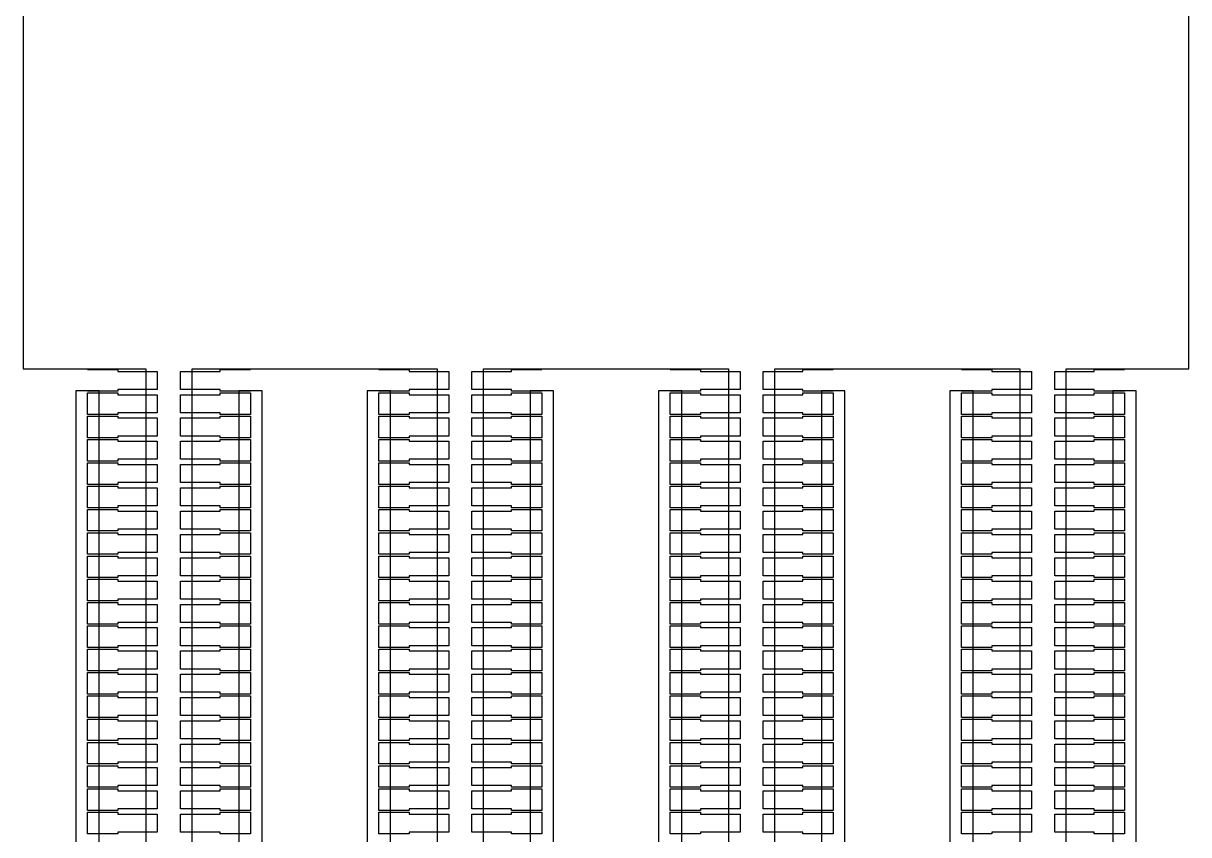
# Model space of a CAD drawing. Extents: x -38350 to 38650, y -35000 to 36000.
# Drawn here: x 3000 to 4000, y -400 to 297 of the extents above; entities that cross this region are included whole.
import ezdxf

# ---------------------------------------------------------------- set-up
doc = ezdxf.new("R2010")
doc.units = 0
doc.header["$MEASUREMENT"] = 0
doc.layers.add('Layer1', color=10, linetype='Continuous')

msp = doc.modelspace()

# ---------------------------------------------------------------- linework, layer by layer
for p, q in [((3000, 4500), (3000, 0)), ((4000, 0), (4000, 3500)), ((3000, 0), (3055, 0)), ((3055, 0), (3055, -0.75)), ((3195, -0.75), (3195, 0)), ((3195, 0), (3305, 0)), ((3305, 0), (3305, -0.75)), ((3445, -0.75), (3445, 0)), ((3445, 0), (3555, 0)), ((3555, 0), (3555, -0.75)), ((3695, -0.75), (3695, 0)), ((3695, 0), (3805, 0)), ((3805, 0), (3805, -0.75)), ((3945, -0.75), (3945, 0)), ((3945, 0), (4000, 0)), ((3055, -0.75), (3081, -0.75)), ((3081, -0.75), (3081, -2.25)), ((3081, -2.25), (3115, -2.25)), ((3115, -2.25), (3115, -17.75)), ((3135, -17.75), (3135, -2.25)), ((3135, -2.25), (3169, -2.25)), ((3169, -2.25), (3169, -0.75)), ((3169, -0.75), (3195, -0.75)), ((3305, -0.75), (3331, -0.75)), ((3331, -0.75), (3331, -2.25)), ((3331, -2.25), (3365, -2.25)), ((3365, -2.25), (3365, -17.75)), ((3385, -17.75), (3385, -2.25)), ((3385, -2.25), (3419, -2.25)), ((3419, -2.25), (3419, -0.75)), ((3419, -0.75), (3445, -0.75)), ((3555, -0.75), (3581, -0.75)), ((3581, -0.75), (3581, -2.25)), ((3581, -2.25), (3615, -2.25)), ((3615, -2.25), (3615, -17.75)), ((3635, -17.75), (3635, -2.25)), ((3635, -2.25), (3669, -2.25)), ((3669, -2.25), (3669, -0.75)), ((3669, -0.75), (3695, -0.75)), ((3805, -0.75), (3831, -0.75)), ((3831, -0.75), (3831, -2.25)), ((3831, -2.25), (3865, -2.25)), ((3865, -2.25), (3865, -17.75)), ((3885, -17.75), (3885, -2.25)), ((3885, -2.25), (3919, -2.25)), ((3919, -2.25), (3919, -0.75)), ((3919, -0.75), (3945, -0.75)), ((3055, -19), (3045, -19)), ((3045, -19), (3045, -1000)), ((3055, -19.25), (3055, -19)), ((3081, -19.25), (3055, -19.25)), ((3115, -17.75), (3081, -17.75)), ((3081, -17.75), (3081, -19.25)), ((3169, -17.75), (3135, -17.75)), ((3169, -19.25), (3169, -17.75)), ((3195, -19.25), (3169, -19.25)), ((3205, -19), (3195, -19)), ((3195, -19), (3195, -19.25)), ((3205, -1000), (3205, -19)), ((3305, -19), (3295, -19)), ((3295, -19), (3295, -1000)), ((3305, -19.25), (3305, -19)), ((3331, -19.25), (3305, -19.25)), ((3365, -17.75), (3331, -17.75)), ((3331, -17.75), (3331, -19.25)), ((3419, -17.75), (3385, -17.75)), ((3419, -19.25), (3419, -17.75)), ((3445, -19.25), (3419, -19.25)), ((3455, -19), (3445, -19)), ((3445, -19), (3445, -19.25)), ((3455, -1000), (3455, -19)), ((3555, -19), (3545, -19)), ((3545, -19), (3545, -1000)), ((3555, -19.25), (3555, -19)), ((3581, -19.25), (3555, -19.25)), ((3615, -17.75), (3581, -17.75)), ((3581, -17.75), (3581, -19.25)), ((3669, -17.75), (3635, -17.75)), ((3669, -19.25), (3669, -17.75)), ((3695, -19.25), (3669, -19.25)), ((3705, -19), (3695, -19)), ((3695, -19), (3695, -19.25)), ((3705, -1000), (3705, -19)), ((3805, -19), (3795, -19)), ((3795, -19), (3795, -1000)), ((3805, -19.25), (3805, -19)), ((3831, -19.25), (3805, -19.25)), ((3865, -17.75), (3831, -17.75)), ((3831, -17.75), (3831, -19.25)), ((3919, -17.75), (3885, -17.75)), ((3919, -19.25), (3919, -17.75)), ((3945, -19.25), (3919, -19.25)), ((3955, -19), (3945, -19)), ((3945, -19), (3945, -19.25)), ((3955, -1000), (3955, -19)), ((3055, -39.25), (3055, -20.75)), ((3055, -20.75), (3081, -20.75)), ((3081, -20.75), (3081, -22.25)), ((3081, -22.25), (3115, -22.25)), ((3115, -22.25), (3115, -37.75)), ((3135, -37.75), (3135, -22.25)), ((3135, -22.25), (3169, -22.25)), ((3169, -22.25), (3169, -20.75)), ((3169, -20.75), (3195, -20.75)), ((3195, -20.75), (3195, -39.25)), ((3305, -39.25), (3305, -20.75)), ((3305, -20.75), (3331, -20.75)), ((3331, -20.75), (3331, -22.25)), ((3331, -22.25), (3365, -22.25)), ((3365, -22.25), (3365, -37.75)), ((3385, -37.75), (3385, -22.25)), ((3385, -22.25), (3419, -22.25)), ((3419, -22.25), (3419, -20.75)), ((3419, -20.75), (3445, -20.75)), ((3445, -20.75), (3445, -39.25)), ((3555, -39.25), (3555, -20.75)), ((3555, -20.75), (3581, -20.75)), ((3581, -20.75), (3581, -22.25)), ((3581, -22.25), (3615, -22.25)), ((3615, -22.25), (3615, -37.75)), ((3635, -37.75), (3635, -22.25)), ((3635, -22.25), (3669, -22.25)), ((3669, -22.25), (3669, -20.75)), ((3669, -20.75), (3695, -20.75)), ((3695, -20.75), (3695, -39.25)), ((3805, -39.25), (3805, -20.75)), ((3805, -20.75), (3831, -20.75)), ((3831, -20.75), (3831, -22.25)), ((3831, -22.25), (3865, -22.25)), ((3865, -22.25), (3865, -37.75)), ((3885, -37.75), (3885, -22.25)), ((3885, -22.25), (3919, -22.25)), ((3919, -22.25), (3919, -20.75)), ((3919, -20.75), (3945, -20.75)), ((3945, -20.75), (3945, -39.25)), ((3081, -39.25), (3055, -39.25)), ((3115, -37.75), (3081, -37.75)), ((3081, -37.75), (3081, -39.25)), ((3169, -37.75), (3135, -37.75)), ((3169, -39.25), (3169, -37.75)), ((3195, -39.25), (3169, -39.25)), ((3331, -39.25), (3305, -39.25)), ((3365, -37.75), (3331, -37.75)), ((3331, -37.75), (3331, -39.25)), ((3419, -37.75), (3385, -37.75)), ((3419, -39.25), (3419, -37.75)), ((3445, -39.25), (3419, -39.25)), ((3581, -39.25), (3555, -39.25)), ((3615, -37.75), (3581, -37.75)), ((3581, -37.75), (3581, -39.25)), ((3669, -37.75), (3635, -37.75)), ((3669, -39.25), (3669, -37.75)), ((3695, -39.25), (3669, -39.25)), ((3831, -39.25), (3805, -39.25)), ((3865, -37.75), (3831, -37.75)), ((3831, -37.75), (3831, -39.25)), ((3919, -37.75), (3885, -37.75)), ((3919, -39.25), (3919, -37.75)), ((3945, -39.25), (3919, -39.25)), ((3055, -59.25), (3055, -40.75)), ((3055, -40.75), (3081, -40.75)), ((3081, -40.75), (3081, -42.25)), ((3081, -42.25), (3115, -42.25)), ((3115, -42.25), (3115, -57.75)), ((3135, -57.75), (3135, -42.25)), ((3135, -42.25), (3169, -42.25)), ((3169, -42.25), (3169, -40.75)), ((3169, -40.75), (3195, -40.75)), ((3195, -40.75), (3195, -59.25)), ((3305, -59.25), (3305, -40.75)), ((3305, -40.75), (3331, -40.75)), ((3331, -40.75), (3331, -42.25)), ((3331, -42.25), (3365, -42.25)), ((3365, -42.25), (3365, -57.75)), ((3385, -57.75), (3385, -42.25)), ((3385, -42.25), (3419, -42.25)), ((3419, -42.25), (3419, -40.75)), ((3419, -40.75), (3445, -40.75)), ((3445, -40.75), (3445, -59.25)), ((3555, -59.25), (3555, -40.75)), ((3555, -40.75), (3581, -40.75)), ((3581, -40.75), (3581, -42.25)), ((3581, -42.25), (3615, -42.25)), ((3615, -42.25), (3615, -57.75)), ((3635, -57.75), (3635, -42.25)), ((3635, -42.25), (3669, -42.25)), ((3669, -42.25), (3669, -40.75)), ((3669, -40.75), (3695, -40.75)), ((3695, -40.75), (3695, -59.25)), ((3805, -59.25), (3805, -40.75)), ((3805, -40.75), (3831, -40.75)), ((3831, -40.75), (3831, -42.25)), ((3831, -42.25), (3865, -42.25)), ((3865, -42.25), (3865, -57.75)), ((3885, -57.75), (3885, -42.25)), ((3885, -42.25), (3919, -42.25)), ((3919, -42.25), (3919, -40.75)), ((3919, -40.75), (3945, -40.75)), ((3945, -40.75), (3945, -59.25)), ((3081, -59.25), (3055, -59.25)), ((3115, -57.75), (3081, -57.75)), ((3081, -57.75), (3081, -59.25)), ((3169, -57.75), (3135, -57.75)), ((3169, -59.25), (3169, -57.75)), ((3195, -59.25), (3169, -59.25)), ((3331, -59.25), (3305, -59.25)), ((3365, -57.75), (3331, -57.75)), ((3331, -57.75), (3331, -59.25)), ((3419, -57.75), (3385, -57.75)), ((3419, -59.25), (3419, -57.75)), ((3445, -59.25), (3419, -59.25)), ((3581, -59.25), (3555, -59.25)), ((3615, -57.75), (3581, -57.75)), ((3581, -57.75), (3581, -59.25)), ((3669, -57.75), (3635, -57.75)), ((3669, -59.25), (3669, -57.75)), ((3695, -59.25), (3669, -59.25)), ((3831, -59.25), (3805, -59.25)), ((3865, -57.75), (3831, -57.75)), ((3831, -57.75), (3831, -59.25)), ((3919, -57.75), (3885, -57.75)), ((3919, -59.25), (3919, -57.75)), ((3945, -59.25), (3919, -59.25)), ((3055, -79.25), (3055, -60.75)), ((3055, -60.75), (3081, -60.75)), ((3081, -60.75), (3081, -62.25)), ((3081, -62.25), (3115, -62.25)), ((3115, -62.25), (3115, -77.75)), ((3135, -77.75), (3135, -62.25)), ((3135, -62.25), (3169, -62.25)), ((3169, -62.25), (3169, -60.75)), ((3169, -60.75), (3195, -60.75)), ((3195, -60.75), (3195, -79.25)), ((3305, -79.25), (3305, -60.75)), ((3305, -60.75), (3331, -60.75)), ((3331, -60.75), (3331, -62.25)), ((3331, -62.25), (3365, -62.25)), ((3365, -62.25), (3365, -77.75)), ((3385, -77.75), (3385, -62.25)), ((3385, -62.25), (3419, -62.25)), ((3419, -62.25), (3419, -60.75)), ((3419, -60.75), (3445, -60.75)), ((3445, -60.75), (3445, -79.25)), ((3555, -79.25), (3555, -60.75)), ((3555, -60.75), (3581, -60.75)), ((3581, -60.75), (3581, -62.25)), ((3581, -62.25), (3615, -62.25)), ((3615, -62.25), (3615, -77.75)), ((3635, -77.75), (3635, -62.25)), ((3635, -62.25), (3669, -62.25)), ((3669, -62.25), (3669, -60.75)), ((3669, -60.75), (3695, -60.75)), ((3695, -60.75), (3695, -79.25)), ((3805, -79.25), (3805, -60.75)), ((3805, -60.75), (3831, -60.75)), ((3831, -60.75), (3831, -62.25)), ((3831, -62.25), (3865, -62.25)), ((3865, -62.25), (3865, -77.75)), ((3885, -77.75), (3885, -62.25)), ((3885, -62.25), (3919, -62.25)), ((3919, -62.25), (3919, -60.75)), ((3919, -60.75), (3945, -60.75)), ((3945, -60.75), (3945, -79.25)), ((3081, -79.25), (3055, -79.25)), ((3115, -77.75), (3081, -77.75)), ((3081, -77.75), (3081, -79.25)), ((3169, -77.75), (3135, -77.75)), ((3169, -79.25), (3169, -77.75)), ((3195, -79.25), (3169, -79.25)), ((3331, -79.25), (3305, -79.25)), ((3365, -77.75), (3331, -77.75)), ((3331, -77.75), (3331, -79.25)), ((3419, -77.75), (3385, -77.75)), ((3419, -79.25), (3419, -77.75)), ((3445, -79.25), (3419, -79.25)), ((3581, -79.25), (3555, -79.25)), ((3615, -77.75), (3581, -77.75)), ((3581, -77.75), (3581, -79.25)), ((3669, -77.75), (3635, -77.75)), ((3669, -79.25), (3669, -77.75)), ((3695, -79.25), (3669, -79.25)), ((3831, -79.25), (3805, -79.25)), ((3865, -77.75), (3831, -77.75)), ((3831, -77.75), (3831, -79.25)), ((3919, -77.75), (3885, -77.75)), ((3919, -79.25), (3919, -77.75)), ((3945, -79.25), (3919, -79.25)), ((3055, -99.25), (3055, -80.75)), ((3055, -80.75), (3081, -80.75)), ((3081, -80.75), (3081, -82.25)), ((3081, -82.25), (3115, -82.25)), ((3115, -82.25), (3115, -97.75)), ((3135, -97.75), (3135, -82.25)), ((3135, -82.25), (3169, -82.25)), ((3169, -82.25), (3169, -80.75)), ((3169, -80.75), (3195, -80.75)), ((3195, -80.75), (3195, -99.25)), ((3305, -99.25), (3305, -80.75)), ((3305, -80.75), (3331, -80.75)), ((3331, -80.75), (3331, -82.25)), ((3331, -82.25), (3365, -82.25)), ((3365, -82.25), (3365, -97.75)), ((3385, -97.75), (3385, -82.25)), ((3385, -82.25), (3419, -82.25)), ((3419, -82.25), (3419, -80.75)), ((3419, -80.75), (3445, -80.75)), ((3445, -80.75), (3445, -99.25)), ((3555, -99.25), (3555, -80.75)), ((3555, -80.75), (3581, -80.75)), ((3581, -80.75), (3581, -82.25)), ((3581, -82.25), (3615, -82.25)), ((3615, -82.25), (3615, -97.75)), ((3635, -97.75), (3635, -82.25)), ((3635, -82.25), (3669, -82.25)), ((3669, -82.25), (3669, -80.75)), ((3669, -80.75), (3695, -80.75)), ((3695, -80.75), (3695, -99.25)), ((3805, -99.25), (3805, -80.75)), ((3805, -80.75), (3831, -80.75)), ((3831, -80.75), (3831, -82.25)), ((3831, -82.25), (3865, -82.25)), ((3865, -82.25), (3865, -97.75)), ((3885, -97.75), (3885, -82.25)), ((3885, -82.25), (3919, -82.25)), ((3919, -82.25), (3919, -80.75)), ((3919, -80.75), (3945, -80.75)), ((3945, -80.75), (3945, -99.25)), ((3081, -99.25), (3055, -99.25)), ((3115, -97.75), (3081, -97.75)), ((3081, -97.75), (3081, -99.25)), ((3169, -97.75), (3135, -97.75)), ((3169, -99.25), (3169, -97.75)), ((3195, -99.25), (3169, -99.25)), ((3331, -99.25), (3305, -99.25)), ((3365, -97.75), (3331, -97.75)), ((3331, -97.75), (3331, -99.25)), ((3419, -97.75), (3385, -97.75)), ((3419, -99.25), (3419, -97.75)), ((3445, -99.25), (3419, -99.25)), ((3581, -99.25), (3555, -99.25)), ((3615, -97.75), (3581, -97.75)), ((3581, -97.75), (3581, -99.25)), ((3669, -97.75), (3635, -97.75)), ((3669, -99.25), (3669, -97.75)), ((3695, -99.25), (3669, -99.25)), ((3831, -99.25), (3805, -99.25)), ((3865, -97.75), (3831, -97.75)), ((3831, -97.75), (3831, -99.25)), ((3919, -97.75), (3885, -97.75)), ((3919, -99.25), (3919, -97.75)), ((3945, -99.25), (3919, -99.25)), ((3055, -119.25), (3055, -100.75)), ((3055, -100.75), (3081, -100.75)), ((3081, -100.75), (3081, -102.25)), ((3081, -102.25), (3115, -102.25)), ((3115, -102.25), (3115, -117.75)), ((3135, -117.75), (3135, -102.25)), ((3135, -102.25), (3169, -102.25)), ((3169, -102.25), (3169, -100.75)), ((3169, -100.75), (3195, -100.75)), ((3195, -100.75), (3195, -119.25)), ((3305, -119.25), (3305, -100.75)), ((3305, -100.75), (3331, -100.75)), ((3331, -100.75), (3331, -102.25)), ((3331, -102.25), (3365, -102.25)), ((3365, -102.25), (3365, -117.75)), ((3385, -117.75), (3385, -102.25)), ((3385, -102.25), (3419, -102.25)), ((3419, -102.25), (3419, -100.75)), ((3419, -100.75), (3445, -100.75)), ((3445, -100.75), (3445, -119.25)), ((3555, -119.25), (3555, -100.75)), ((3555, -100.75), (3581, -100.75)), ((3581, -100.75), (3581, -102.25)), ((3581, -102.25), (3615, -102.25)), ((3615, -102.25), (3615, -117.75)), ((3635, -117.75), (3635, -102.25)), ((3635, -102.25), (3669, -102.25)), ((3669, -102.25), (3669, -100.75)), ((3669, -100.75), (3695, -100.75)), ((3695, -100.75), (3695, -119.25)), ((3805, -119.25), (3805, -100.75)), ((3805, -100.75), (3831, -100.75)), ((3831, -100.75), (3831, -102.25)), ((3831, -102.25), (3865, -102.25)), ((3865, -102.25), (3865, -117.75)), ((3885, -117.75), (3885, -102.25)), ((3885, -102.25), (3919, -102.25)), ((3919, -102.25), (3919, -100.75)), ((3919, -100.75), (3945, -100.75)), ((3945, -100.75), (3945, -119.25)), ((3081, -119.25), (3055, -119.25)), ((3115, -117.75), (3081, -117.75)), ((3081, -117.75), (3081, -119.25)), ((3169, -117.75), (3135, -117.75)), ((3169, -119.25), (3169, -117.75)), ((3195, -119.25), (3169, -119.25)), ((3331, -119.25), (3305, -119.25)), ((3365, -117.75), (3331, -117.75)), ((3331, -117.75), (3331, -119.25)), ((3419, -117.75), (3385, -117.75)), ((3419, -119.25), (3419, -117.75)), ((3445, -119.25), (3419, -119.25)), ((3581, -119.25), (3555, -119.25)), ((3615, -117.75), (3581, -117.75)), ((3581, -117.75), (3581, -119.25)), ((3669, -117.75), (3635, -117.75)), ((3669, -119.25), (3669, -117.75)), ((3695, -119.25), (3669, -119.25)), ((3831, -119.25), (3805, -119.25)), ((3865, -117.75), (3831, -117.75)), ((3831, -117.75), (3831, -119.25)), ((3919, -117.75), (3885, -117.75)), ((3919, -119.25), (3919, -117.75)), ((3945, -119.25), (3919, -119.25)), ((3055, -139.25), (3055, -120.75)), ((3055, -120.75), (3081, -120.75)), ((3081, -120.75), (3081, -122.25)), ((3081, -122.25), (3115, -122.25)), ((3115, -122.25), (3115, -137.75)), ((3135, -137.75), (3135, -122.25)), ((3135, -122.25), (3169, -122.25)), ((3169, -122.25), (3169, -120.75)), ((3169, -120.75), (3195, -120.75)), ((3195, -120.75), (3195, -139.25)), ((3305, -139.25), (3305, -120.75)), ((3305, -120.75), (3331, -120.75)), ((3331, -120.75), (3331, -122.25)), ((3331, -122.25), (3365, -122.25)), ((3365, -122.25), (3365, -137.75)), ((3385, -137.75), (3385, -122.25)), ((3385, -122.25), (3419, -122.25)), ((3419, -122.25), (3419, -120.75)), ((3419, -120.75), (3445, -120.75)), ((3445, -120.75), (3445, -139.25)), ((3555, -139.25), (3555, -120.75)), ((3555, -120.75), (3581, -120.75)), ((3581, -120.75), (3581, -122.25)), ((3581, -122.25), (3615, -122.25)), ((3615, -122.25), (3615, -137.75)), ((3635, -137.75), (3635, -122.25)), ((3635, -122.25), (3669, -122.25)), ((3669, -122.25), (3669, -120.75)), ((3669, -120.75), (3695, -120.75)), ((3695, -120.75), (3695, -139.25)), ((3805, -139.25), (3805, -120.75)), ((3805, -120.75), (3831, -120.75)), ((3831, -120.75), (3831, -122.25)), ((3831, -122.25), (3865, -122.25)), ((3865, -122.25), (3865, -137.75)), ((3885, -137.75), (3885, -122.25)), ((3885, -122.25), (3919, -122.25)), ((3919, -122.25), (3919, -120.75)), ((3919, -120.75), (3945, -120.75)), ((3945, -120.75), (3945, -139.25)), ((3081, -139.25), (3055, -139.25)), ((3115, -137.75), (3081, -137.75)), ((3081, -137.75), (3081, -139.25)), ((3169, -137.75), (3135, -137.75)), ((3169, -139.25), (3169, -137.75)), ((3195, -139.25), (3169, -139.25)), ((3331, -139.25), (3305, -139.25)), ((3365, -137.75), (3331, -137.75)), ((3331, -137.75), (3331, -139.25)), ((3419, -137.75), (3385, -137.75)), ((3419, -139.25), (3419, -137.75)), ((3445, -139.25), (3419, -139.25)), ((3581, -139.25), (3555, -139.25)), ((3615, -137.75), (3581, -137.75)), ((3581, -137.75), (3581, -139.25)), ((3669, -137.75), (3635, -137.75)), ((3669, -139.25), (3669, -137.75)), ((3695, -139.25), (3669, -139.25)), ((3831, -139.25), (3805, -139.25)), ((3865, -137.75), (3831, -137.75)), ((3831, -137.75), (3831, -139.25)), ((3919, -137.75), (3885, -137.75)), ((3919, -139.25), (3919, -137.75)), ((3945, -139.25), (3919, -139.25)), ((3055, -159.25), (3055, -140.75)), ((3055, -140.75), (3081, -140.75)), ((3081, -140.75), (3081, -142.25)), ((3081, -142.25), (3115, -142.25)), ((3115, -142.25), (3115, -157.75)), ((3135, -157.75), (3135, -142.25)), ((3135, -142.25), (3169, -142.25)), ((3169, -142.25), (3169, -140.75)), ((3169, -140.75), (3195, -140.75)), ((3195, -140.75), (3195, -159.25)), ((3305, -159.25), (3305, -140.75)), ((3305, -140.75), (3331, -140.75)), ((3331, -140.75), (3331, -142.25)), ((3331, -142.25), (3365, -142.25)), ((3365, -142.25), (3365, -157.75)), ((3385, -157.75), (3385, -142.25)), ((3385, -142.25), (3419, -142.25)), ((3419, -142.25), (3419, -140.75)), ((3419, -140.75), (3445, -140.75)), ((3445, -140.75), (3445, -159.25)), ((3555, -159.25), (3555, -140.75)), ((3555, -140.75), (3581, -140.75)), ((3581, -140.75), (3581, -142.25)), ((3581, -142.25), (3615, -142.25)), ((3615, -142.25), (3615, -157.75)), ((3635, -157.75), (3635, -142.25)), ((3635, -142.25), (3669, -142.25)), ((3669, -142.25), (3669, -140.75)), ((3669, -140.75), (3695, -140.75)), ((3695, -140.75), (3695, -159.25)), ((3805, -159.25), (3805, -140.75)), ((3805, -140.75), (3831, -140.75)), ((3831, -140.75), (3831, -142.25)), ((3831, -142.25), (3865, -142.25)), ((3865, -142.25), (3865, -157.75)), ((3885, -157.75), (3885, -142.25)), ((3885, -142.25), (3919, -142.25)), ((3919, -142.25), (3919, -140.75)), ((3919, -140.75), (3945, -140.75)), ((3945, -140.75), (3945, -159.25)), ((3081, -159.25), (3055, -159.25)), ((3115, -157.75), (3081, -157.75)), ((3081, -157.75), (3081, -159.25)), ((3169, -157.75), (3135, -157.75)), ((3169, -159.25), (3169, -157.75)), ((3195, -159.25), (3169, -159.25)), ((3331, -159.25), (3305, -159.25)), ((3365, -157.75), (3331, -157.75)), ((3331, -157.75), (3331, -159.25)), ((3419, -157.75), (3385, -157.75)), ((3419, -159.25), (3419, -157.75)), ((3445, -159.25), (3419, -159.25)), ((3581, -159.25), (3555, -159.25)), ((3615, -157.75), (3581, -157.75)), ((3581, -157.75), (3581, -159.25)), ((3669, -157.75), (3635, -157.75)), ((3669, -159.25), (3669, -157.75)), ((3695, -159.25), (3669, -159.25)), ((3831, -159.25), (3805, -159.25)), ((3865, -157.75), (3831, -157.75)), ((3831, -157.75), (3831, -159.25)), ((3919, -157.75), (3885, -157.75)), ((3919, -159.25), (3919, -157.75)), ((3945, -159.25), (3919, -159.25)), ((3055, -179.25), (3055, -160.75)), ((3055, -160.75), (3081, -160.75)), ((3081, -160.75), (3081, -162.25)), ((3081, -162.25), (3115, -162.25)), ((3115, -162.25), (3115, -177.75)), ((3135, -177.75), (3135, -162.25)), ((3135, -162.25), (3169, -162.25)), ((3169, -162.25), (3169, -160.75)), ((3169, -160.75), (3195, -160.75)), ((3195, -160.75), (3195, -179.25)), ((3305, -179.25), (3305, -160.75)), ((3305, -160.75), (3331, -160.75)), ((3331, -160.75), (3331, -162.25)), ((3331, -162.25), (3365, -162.25)), ((3365, -162.25), (3365, -177.75)), ((3385, -177.75), (3385, -162.25)), ((3385, -162.25), (3419, -162.25)), ((3419, -162.25), (3419, -160.75)), ((3419, -160.75), (3445, -160.75)), ((3445, -160.75), (3445, -179.25)), ((3555, -179.25), (3555, -160.75)), ((3555, -160.75), (3581, -160.75)), ((3581, -160.75), (3581, -162.25)), ((3581, -162.25), (3615, -162.25)), ((3615, -162.25), (3615, -177.75)), ((3635, -177.75), (3635, -162.25)), ((3635, -162.25), (3669, -162.25)), ((3669, -162.25), (3669, -160.75)), ((3669, -160.75), (3695, -160.75)), ((3695, -160.75), (3695, -179.25)), ((3805, -179.25), (3805, -160.75)), ((3805, -160.75), (3831, -160.75)), ((3831, -160.75), (3831, -162.25)), ((3831, -162.25), (3865, -162.25)), ((3865, -162.25), (3865, -177.75)), ((3885, -177.75), (3885, -162.25)), ((3885, -162.25), (3919, -162.25)), ((3919, -162.25), (3919, -160.75)), ((3919, -160.75), (3945, -160.75)), ((3945, -160.75), (3945, -179.25)), ((3081, -179.25), (3055, -179.25)), ((3115, -177.75), (3081, -177.75)), ((3081, -177.75), (3081, -179.25)), ((3169, -177.75), (3135, -177.75)), ((3169, -179.25), (3169, -177.75)), ((3195, -179.25), (3169, -179.25)), ((3331, -179.25), (3305, -179.25)), ((3365, -177.75), (3331, -177.75)), ((3331, -177.75), (3331, -179.25)), ((3419, -177.75), (3385, -177.75)), ((3419, -179.25), (3419, -177.75)), ((3445, -179.25), (3419, -179.25)), ((3581, -179.25), (3555, -179.25)), ((3615, -177.75), (3581, -177.75)), ((3581, -177.75), (3581, -179.25)), ((3669, -177.75), (3635, -177.75)), ((3669, -179.25), (3669, -177.75)), ((3695, -179.25), (3669, -179.25)), ((3831, -179.25), (3805, -179.25)), ((3865, -177.75), (3831, -177.75)), ((3831, -177.75), (3831, -179.25)), ((3919, -177.75), (3885, -177.75)), ((3919, -179.25), (3919, -177.75)), ((3945, -179.25), (3919, -179.25)), ((3055, -199.25), (3055, -180.75)), ((3055, -180.75), (3081, -180.75)), ((3081, -180.75), (3081, -182.25)), ((3081, -182.25), (3115, -182.25)), ((3115, -182.25), (3115, -197.75)), ((3135, -197.75), (3135, -182.25)), ((3135, -182.25), (3169, -182.25)), ((3169, -182.25), (3169, -180.75)), ((3169, -180.75), (3195, -180.75)), ((3195, -180.75), (3195, -199.25)), ((3305, -199.25), (3305, -180.75)), ((3305, -180.75), (3331, -180.75)), ((3331, -180.75), (3331, -182.25)), ((3331, -182.25), (3365, -182.25)), ((3365, -182.25), (3365, -197.75)), ((3385, -197.75), (3385, -182.25)), ((3385, -182.25), (3419, -182.25)), ((3419, -182.25), (3419, -180.75)), ((3419, -180.75), (3445, -180.75)), ((3445, -180.75), (3445, -199.25)), ((3555, -199.25), (3555, -180.75)), ((3555, -180.75), (3581, -180.75)), ((3581, -180.75), (3581, -182.25)), ((3581, -182.25), (3615, -182.25)), ((3615, -182.25), (3615, -197.75)), ((3635, -197.75), (3635, -182.25)), ((3635, -182.25), (3669, -182.25)), ((3669, -182.25), (3669, -180.75)), ((3669, -180.75), (3695, -180.75)), ((3695, -180.75), (3695, -199.25)), ((3805, -199.25), (3805, -180.75)), ((3805, -180.75), (3831, -180.75)), ((3831, -180.75), (3831, -182.25)), ((3831, -182.25), (3865, -182.25)), ((3865, -182.25), (3865, -197.75)), ((3885, -197.75), (3885, -182.25)), ((3885, -182.25), (3919, -182.25)), ((3919, -182.25), (3919, -180.75)), ((3919, -180.75), (3945, -180.75)), ((3945, -180.75), (3945, -199.25)), ((3081, -199.25), (3055, -199.25)), ((3115, -197.75), (3081, -197.75)), ((3081, -197.75), (3081, -199.25)), ((3169, -197.75), (3135, -197.75)), ((3169, -199.25), (3169, -197.75)), ((3195, -199.25), (3169, -199.25)), ((3331, -199.25), (3305, -199.25)), ((3365, -197.75), (3331, -197.75)), ((3331, -197.75), (3331, -199.25)), ((3419, -197.75), (3385, -197.75)), ((3419, -199.25), (3419, -197.75)), ((3445, -199.25), (3419, -199.25)), ((3581, -199.25), (3555, -199.25)), ((3615, -197.75), (3581, -197.75)), ((3581, -197.75), (3581, -199.25)), ((3669, -197.75), (3635, -197.75)), ((3669, -199.25), (3669, -197.75)), ((3695, -199.25), (3669, -199.25)), ((3831, -199.25), (3805, -199.25)), ((3865, -197.75), (3831, -197.75)), ((3831, -197.75), (3831, -199.25)), ((3919, -197.75), (3885, -197.75)), ((3919, -199.25), (3919, -197.75)), ((3945, -199.25), (3919, -199.25)), ((3055, -219.25), (3055, -200.75)), ((3055, -200.75), (3081, -200.75)), ((3081, -200.75), (3081, -202.25)), ((3081, -202.25), (3115, -202.25)), ((3115, -202.25), (3115, -217.75)), ((3135, -217.75), (3135, -202.25)), ((3135, -202.25), (3169, -202.25)), ((3169, -202.25), (3169, -200.75)), ((3169, -200.75), (3195, -200.75)), ((3195, -200.75), (3195, -219.25)), ((3305, -219.25), (3305, -200.75)), ((3305, -200.75), (3331, -200.75)), ((3331, -200.75), (3331, -202.25)), ((3331, -202.25), (3365, -202.25)), ((3365, -202.25), (3365, -217.75)), ((3385, -217.75), (3385, -202.25)), ((3385, -202.25), (3419, -202.25)), ((3419, -202.25), (3419, -200.75)), ((3419, -200.75), (3445, -200.75)), ((3445, -200.75), (3445, -219.25)), ((3555, -219.25), (3555, -200.75)), ((3555, -200.75), (3581, -200.75)), ((3581, -200.75), (3581, -202.25)), ((3581, -202.25), (3615, -202.25)), ((3615, -202.25), (3615, -217.75)), ((3635, -217.75), (3635, -202.25)), ((3635, -202.25), (3669, -202.25)), ((3669, -202.25), (3669, -200.75)), ((3669, -200.75), (3695, -200.75)), ((3695, -200.75), (3695, -219.25)), ((3805, -219.25), (3805, -200.75)), ((3805, -200.75), (3831, -200.75)), ((3831, -200.75), (3831, -202.25)), ((3831, -202.25), (3865, -202.25)), ((3865, -202.25), (3865, -217.75)), ((3885, -217.75), (3885, -202.25)), ((3885, -202.25), (3919, -202.25)), ((3919, -202.25), (3919, -200.75)), ((3919, -200.75), (3945, -200.75)), ((3945, -200.75), (3945, -219.25)), ((3081, -219.25), (3055, -219.25)), ((3115, -217.75), (3081, -217.75)), ((3081, -217.75), (3081, -219.25)), ((3169, -217.75), (3135, -217.75)), ((3169, -219.25), (3169, -217.75)), ((3195, -219.25), (3169, -219.25)), ((3331, -219.25), (3305, -219.25)), ((3365, -217.75), (3331, -217.75)), ((3331, -217.75), (3331, -219.25)), ((3419, -217.75), (3385, -217.75)), ((3419, -219.25), (3419, -217.75)), ((3445, -219.25), (3419, -219.25)), ((3581, -219.25), (3555, -219.25)), ((3615, -217.75), (3581, -217.75)), ((3581, -217.75), (3581, -219.25)), ((3669, -217.75), (3635, -217.75)), ((3669, -219.25), (3669, -217.75)), ((3695, -219.25), (3669, -219.25)), ((3831, -219.25), (3805, -219.25)), ((3865, -217.75), (3831, -217.75)), ((3831, -217.75), (3831, -219.25)), ((3919, -217.75), (3885, -217.75)), ((3919, -219.25), (3919, -217.75)), ((3945, -219.25), (3919, -219.25)), ((3055, -239.25), (3055, -220.75)), ((3055, -220.75), (3081, -220.75)), ((3081, -220.75), (3081, -222.25)), ((3081, -222.25), (3115, -222.25)), ((3115, -222.25), (3115, -237.75)), ((3135, -237.75), (3135, -222.25)), ((3135, -222.25), (3169, -222.25)), ((3169, -222.25), (3169, -220.75)), ((3169, -220.75), (3195, -220.75)), ((3195, -220.75), (3195, -239.25)), ((3305, -239.25), (3305, -220.75)), ((3305, -220.75), (3331, -220.75)), ((3331, -220.75), (3331, -222.25)), ((3331, -222.25), (3365, -222.25)), ((3365, -222.25), (3365, -237.75)), ((3385, -237.75), (3385, -222.25)), ((3385, -222.25), (3419, -222.25)), ((3419, -222.25), (3419, -220.75)), ((3419, -220.75), (3445, -220.75)), ((3445, -220.75), (3445, -239.25)), ((3555, -239.25), (3555, -220.75)), ((3555, -220.75), (3581, -220.75)), ((3581, -220.75), (3581, -222.25)), ((3581, -222.25), (3615, -222.25)), ((3615, -222.25), (3615, -237.75)), ((3635, -237.75), (3635, -222.25)), ((3635, -222.25), (3669, -222.25)), ((3669, -222.25), (3669, -220.75)), ((3669, -220.75), (3695, -220.75)), ((3695, -220.75), (3695, -239.25)), ((3805, -239.25), (3805, -220.75)), ((3805, -220.75), (3831, -220.75)), ((3831, -220.75), (3831, -222.25)), ((3831, -222.25), (3865, -222.25)), ((3865, -222.25), (3865, -237.75)), ((3885, -237.75), (3885, -222.25)), ((3885, -222.25), (3919, -222.25)), ((3919, -222.25), (3919, -220.75)), ((3919, -220.75), (3945, -220.75)), ((3945, -220.75), (3945, -239.25)), ((3081, -239.25), (3055, -239.25)), ((3115, -237.75), (3081, -237.75)), ((3081, -237.75), (3081, -239.25)), ((3169, -237.75), (3135, -237.75)), ((3169, -239.25), (3169, -237.75)), ((3195, -239.25), (3169, -239.25)), ((3331, -239.25), (3305, -239.25)), ((3365, -237.75), (3331, -237.75)), ((3331, -237.75), (3331, -239.25)), ((3419, -237.75), (3385, -237.75)), ((3419, -239.25), (3419, -237.75)), ((3445, -239.25), (3419, -239.25)), ((3581, -239.25), (3555, -239.25)), ((3615, -237.75), (3581, -237.75)), ((3581, -237.75), (3581, -239.25)), ((3669, -237.75), (3635, -237.75)), ((3669, -239.25), (3669, -237.75)), ((3695, -239.25), (3669, -239.25)), ((3831, -239.25), (3805, -239.25)), ((3865, -237.75), (3831, -237.75)), ((3831, -237.75), (3831, -239.25)), ((3919, -237.75), (3885, -237.75)), ((3919, -239.25), (3919, -237.75)), ((3945, -239.25), (3919, -239.25)), ((3055, -259.25), (3055, -240.75)), ((3055, -240.75), (3081, -240.75)), ((3081, -240.75), (3081, -242.25)), ((3081, -242.25), (3115, -242.25)), ((3115, -242.25), (3115, -257.75)), ((3135, -257.75), (3135, -242.25)), ((3135, -242.25), (3169, -242.25)), ((3169, -242.25), (3169, -240.75)), ((3169, -240.75), (3195, -240.75)), ((3195, -240.75), (3195, -259.25)), ((3305, -259.25), (3305, -240.75)), ((3305, -240.75), (3331, -240.75)), ((3331, -240.75), (3331, -242.25)), ((3331, -242.25), (3365, -242.25)), ((3365, -242.25), (3365, -257.75)), ((3385, -257.75), (3385, -242.25)), ((3385, -242.25), (3419, -242.25)), ((3419, -242.25), (3419, -240.75)), ((3419, -240.75), (3445, -240.75)), ((3445, -240.75), (3445, -259.25)), ((3555, -259.25), (3555, -240.75)), ((3555, -240.75), (3581, -240.75)), ((3581, -240.75), (3581, -242.25)), ((3581, -242.25), (3615, -242.25)), ((3615, -242.25), (3615, -257.75)), ((3635, -257.75), (3635, -242.25)), ((3635, -242.25), (3669, -242.25)), ((3669, -242.25), (3669, -240.75)), ((3669, -240.75), (3695, -240.75)), ((3695, -240.75), (3695, -259.25)), ((3805, -259.25), (3805, -240.75)), ((3805, -240.75), (3831, -240.75)), ((3831, -240.75), (3831, -242.25)), ((3831, -242.25), (3865, -242.25)), ((3865, -242.25), (3865, -257.75)), ((3885, -257.75), (3885, -242.25)), ((3885, -242.25), (3919, -242.25)), ((3919, -242.25), (3919, -240.75)), ((3919, -240.75), (3945, -240.75)), ((3945, -240.75), (3945, -259.25)), ((3081, -259.25), (3055, -259.25)), ((3115, -257.75), (3081, -257.75)), ((3081, -257.75), (3081, -259.25)), ((3169, -257.75), (3135, -257.75)), ((3169, -259.25), (3169, -257.75)), ((3195, -259.25), (3169, -259.25)), ((3331, -259.25), (3305, -259.25)), ((3365, -257.75), (3331, -257.75)), ((3331, -257.75), (3331, -259.25)), ((3419, -257.75), (3385, -257.75)), ((3419, -259.25), (3419, -257.75)), ((3445, -259.25), (3419, -259.25)), ((3581, -259.25), (3555, -259.25)), ((3615, -257.75), (3581, -257.75)), ((3581, -257.75), (3581, -259.25)), ((3669, -257.75), (3635, -257.75)), ((3669, -259.25), (3669, -257.75)), ((3695, -259.25), (3669, -259.25)), ((3831, -259.25), (3805, -259.25)), ((3865, -257.75), (3831, -257.75)), ((3831, -257.75), (3831, -259.25)), ((3919, -257.75), (3885, -257.75)), ((3919, -259.25), (3919, -257.75)), ((3945, -259.25), (3919, -259.25)), ((3055, -279.25), (3055, -260.75)), ((3055, -260.75), (3081, -260.75)), ((3081, -260.75), (3081, -262.25)), ((3081, -262.25), (3115, -262.25)), ((3115, -262.25), (3115, -277.75)), ((3135, -277.75), (3135, -262.25)), ((3135, -262.25), (3169, -262.25)), ((3169, -262.25), (3169, -260.75)), ((3169, -260.75), (3195, -260.75)), ((3195, -260.75), (3195, -279.25)), ((3305, -279.25), (3305, -260.75)), ((3305, -260.75), (3331, -260.75)), ((3331, -260.75), (3331, -262.25)), ((3331, -262.25), (3365, -262.25)), ((3365, -262.25), (3365, -277.75)), ((3385, -277.75), (3385, -262.25)), ((3385, -262.25), (3419, -262.25)), ((3419, -262.25), (3419, -260.75)), ((3419, -260.75), (3445, -260.75)), ((3445, -260.75), (3445, -279.25)), ((3555, -279.25), (3555, -260.75)), ((3555, -260.75), (3581, -260.75)), ((3581, -260.75), (3581, -262.25)), ((3581, -262.25), (3615, -262.25)), ((3615, -262.25), (3615, -277.75)), ((3635, -277.75), (3635, -262.25)), ((3635, -262.25), (3669, -262.25)), ((3669, -262.25), (3669, -260.75)), ((3669, -260.75), (3695, -260.75)), ((3695, -260.75), (3695, -279.25)), ((3805, -279.25), (3805, -260.75)), ((3805, -260.75), (3831, -260.75)), ((3831, -260.75), (3831, -262.25)), ((3831, -262.25), (3865, -262.25)), ((3865, -262.25), (3865, -277.75)), ((3885, -277.75), (3885, -262.25)), ((3885, -262.25), (3919, -262.25)), ((3919, -262.25), (3919, -260.75)), ((3919, -260.75), (3945, -260.75)), ((3945, -260.75), (3945, -279.25)), ((3081, -279.25), (3055, -279.25)), ((3115, -277.75), (3081, -277.75)), ((3081, -277.75), (3081, -279.25)), ((3169, -277.75), (3135, -277.75)), ((3169, -279.25), (3169, -277.75)), ((3195, -279.25), (3169, -279.25)), ((3331, -279.25), (3305, -279.25)), ((3365, -277.75), (3331, -277.75)), ((3331, -277.75), (3331, -279.25)), ((3419, -277.75), (3385, -277.75)), ((3419, -279.25), (3419, -277.75)), ((3445, -279.25), (3419, -279.25)), ((3581, -279.25), (3555, -279.25)), ((3615, -277.75), (3581, -277.75)), ((3581, -277.75), (3581, -279.25)), ((3669, -277.75), (3635, -277.75)), ((3669, -279.25), (3669, -277.75)), ((3695, -279.25), (3669, -279.25)), ((3831, -279.25), (3805, -279.25)), ((3865, -277.75), (3831, -277.75)), ((3831, -277.75), (3831, -279.25)), ((3919, -277.75), (3885, -277.75)), ((3919, -279.25), (3919, -277.75)), ((3945, -279.25), (3919, -279.25)), ((3055, -299.25), (3055, -280.75)), ((3055, -280.75), (3081, -280.75)), ((3081, -280.75), (3081, -282.25)), ((3081, -282.25), (3115, -282.25)), ((3115, -282.25), (3115, -297.75)), ((3135, -297.75), (3135, -282.25)), ((3135, -282.25), (3169, -282.25)), ((3169, -282.25), (3169, -280.75)), ((3169, -280.75), (3195, -280.75)), ((3195, -280.75), (3195, -299.25)), ((3305, -299.25), (3305, -280.75)), ((3305, -280.75), (3331, -280.75)), ((3331, -280.75), (3331, -282.25)), ((3331, -282.25), (3365, -282.25)), ((3365, -282.25), (3365, -297.75)), ((3385, -297.75), (3385, -282.25)), ((3385, -282.25), (3419, -282.25)), ((3419, -282.25), (3419, -280.75)), ((3419, -280.75), (3445, -280.75)), ((3445, -280.75), (3445, -299.25)), ((3555, -299.25), (3555, -280.75)), ((3555, -280.75), (3581, -280.75)), ((3581, -280.75), (3581, -282.25)), ((3581, -282.25), (3615, -282.25)), ((3615, -282.25), (3615, -297.75)), ((3635, -297.75), (3635, -282.25)), ((3635, -282.25), (3669, -282.25)), ((3669, -282.25), (3669, -280.75)), ((3669, -280.75), (3695, -280.75)), ((3695, -280.75), (3695, -299.25)), ((3805, -299.25), (3805, -280.75)), ((3805, -280.75), (3831, -280.75)), ((3831, -280.75), (3831, -282.25)), ((3831, -282.25), (3865, -282.25)), ((3865, -282.25), (3865, -297.75)), ((3885, -297.75), (3885, -282.25)), ((3885, -282.25), (3919, -282.25)), ((3919, -282.25), (3919, -280.75)), ((3919, -280.75), (3945, -280.75)), ((3945, -280.75), (3945, -299.25)), ((3081, -299.25), (3055, -299.25)), ((3115, -297.75), (3081, -297.75)), ((3081, -297.75), (3081, -299.25)), ((3169, -297.75), (3135, -297.75)), ((3169, -299.25), (3169, -297.75)), ((3195, -299.25), (3169, -299.25)), ((3331, -299.25), (3305, -299.25)), ((3365, -297.75), (3331, -297.75)), ((3331, -297.75), (3331, -299.25)), ((3419, -297.75), (3385, -297.75)), ((3419, -299.25), (3419, -297.75)), ((3445, -299.25), (3419, -299.25)), ((3581, -299.25), (3555, -299.25)), ((3615, -297.75), (3581, -297.75)), ((3581, -297.75), (3581, -299.25)), ((3669, -297.75), (3635, -297.75)), ((3669, -299.25), (3669, -297.75)), ((3695, -299.25), (3669, -299.25)), ((3831, -299.25), (3805, -299.25)), ((3865, -297.75), (3831, -297.75)), ((3831, -297.75), (3831, -299.25)), ((3919, -297.75), (3885, -297.75)), ((3919, -299.25), (3919, -297.75)), ((3945, -299.25), (3919, -299.25)), ((3055, -319.25), (3055, -300.75)), ((3055, -300.75), (3081, -300.75)), ((3081, -300.75), (3081, -302.25)), ((3081, -302.25), (3115, -302.25)), ((3115, -302.25), (3115, -317.75)), ((3135, -317.75), (3135, -302.25)), ((3135, -302.25), (3169, -302.25)), ((3169, -302.25), (3169, -300.75)), ((3169, -300.75), (3195, -300.75)), ((3195, -300.75), (3195, -319.25)), ((3305, -319.25), (3305, -300.75)), ((3305, -300.75), (3331, -300.75)), ((3331, -300.75), (3331, -302.25)), ((3331, -302.25), (3365, -302.25)), ((3365, -302.25), (3365, -317.75)), ((3385, -317.75), (3385, -302.25)), ((3385, -302.25), (3419, -302.25)), ((3419, -302.25), (3419, -300.75)), ((3419, -300.75), (3445, -300.75)), ((3445, -300.75), (3445, -319.25)), ((3555, -319.25), (3555, -300.75)), ((3555, -300.75), (3581, -300.75)), ((3581, -300.75), (3581, -302.25)), ((3581, -302.25), (3615, -302.25)), ((3615, -302.25), (3615, -317.75)), ((3635, -317.75), (3635, -302.25)), ((3635, -302.25), (3669, -302.25)), ((3669, -302.25), (3669, -300.75)), ((3669, -300.75), (3695, -300.75)), ((3695, -300.75), (3695, -319.25)), ((3805, -319.25), (3805, -300.75)), ((3805, -300.75), (3831, -300.75)), ((3831, -300.75), (3831, -302.25)), ((3831, -302.25), (3865, -302.25)), ((3865, -302.25), (3865, -317.75)), ((3885, -317.75), (3885, -302.25)), ((3885, -302.25), (3919, -302.25)), ((3919, -302.25), (3919, -300.75)), ((3919, -300.75), (3945, -300.75)), ((3945, -300.75), (3945, -319.25)), ((3081, -319.25), (3055, -319.25)), ((3115, -317.75), (3081, -317.75)), ((3081, -317.75), (3081, -319.25)), ((3169, -317.75), (3135, -317.75)), ((3169, -319.25), (3169, -317.75)), ((3195, -319.25), (3169, -319.25)), ((3331, -319.25), (3305, -319.25)), ((3365, -317.75), (3331, -317.75)), ((3331, -317.75), (3331, -319.25)), ((3419, -317.75), (3385, -317.75)), ((3419, -319.25), (3419, -317.75)), ((3445, -319.25), (3419, -319.25)), ((3581, -319.25), (3555, -319.25)), ((3615, -317.75), (3581, -317.75)), ((3581, -317.75), (3581, -319.25)), ((3669, -317.75), (3635, -317.75)), ((3669, -319.25), (3669, -317.75)), ((3695, -319.25), (3669, -319.25)), ((3831, -319.25), (3805, -319.25)), ((3865, -317.75), (3831, -317.75)), ((3831, -317.75), (3831, -319.25)), ((3919, -317.75), (3885, -317.75)), ((3919, -319.25), (3919, -317.75)), ((3945, -319.25), (3919, -319.25)), ((3055, -339.25), (3055, -320.75)), ((3055, -320.75), (3081, -320.75)), ((3081, -320.75), (3081, -322.25)), ((3081, -322.25), (3115, -322.25)), ((3115, -322.25), (3115, -337.75)), ((3135, -337.75), (3135, -322.25)), ((3135, -322.25), (3169, -322.25)), ((3169, -322.25), (3169, -320.75)), ((3169, -320.75), (3195, -320.75)), ((3195, -320.75), (3195, -339.25)), ((3305, -339.25), (3305, -320.75)), ((3305, -320.75), (3331, -320.75)), ((3331, -320.75), (3331, -322.25)), ((3331, -322.25), (3365, -322.25)), ((3365, -322.25), (3365, -337.75)), ((3385, -337.75), (3385, -322.25)), ((3385, -322.25), (3419, -322.25)), ((3419, -322.25), (3419, -320.75)), ((3419, -320.75), (3445, -320.75)), ((3445, -320.75), (3445, -339.25)), ((3555, -339.25), (3555, -320.75)), ((3555, -320.75), (3581, -320.75)), ((3581, -320.75), (3581, -322.25)), ((3581, -322.25), (3615, -322.25)), ((3615, -322.25), (3615, -337.75)), ((3635, -337.75), (3635, -322.25)), ((3635, -322.25), (3669, -322.25)), ((3669, -322.25), (3669, -320.75)), ((3669, -320.75), (3695, -320.75)), ((3695, -320.75), (3695, -339.25)), ((3805, -339.25), (3805, -320.75)), ((3805, -320.75), (3831, -320.75)), ((3831, -320.75), (3831, -322.25)), ((3831, -322.25), (3865, -322.25)), ((3865, -322.25), (3865, -337.75)), ((3885, -337.75), (3885, -322.25)), ((3885, -322.25), (3919, -322.25)), ((3919, -322.25), (3919, -320.75)), ((3919, -320.75), (3945, -320.75)), ((3945, -320.75), (3945, -339.25)), ((3081, -339.25), (3055, -339.25)), ((3115, -337.75), (3081, -337.75)), ((3081, -337.75), (3081, -339.25)), ((3169, -337.75), (3135, -337.75)), ((3169, -339.25), (3169, -337.75)), ((3195, -339.25), (3169, -339.25)), ((3331, -339.25), (3305, -339.25)), ((3365, -337.75), (3331, -337.75)), ((3331, -337.75), (3331, -339.25)), ((3419, -337.75), (3385, -337.75)), ((3419, -339.25), (3419, -337.75)), ((3445, -339.25), (3419, -339.25)), ((3581, -339.25), (3555, -339.25)), ((3615, -337.75), (3581, -337.75)), ((3581, -337.75), (3581, -339.25)), ((3669, -337.75), (3635, -337.75)), ((3669, -339.25), (3669, -337.75)), ((3695, -339.25), (3669, -339.25)), ((3831, -339.25), (3805, -339.25)), ((3865, -337.75), (3831, -337.75)), ((3831, -337.75), (3831, -339.25)), ((3919, -337.75), (3885, -337.75)), ((3919, -339.25), (3919, -337.75)), ((3945, -339.25), (3919, -339.25)), ((3055, -359.25), (3055, -340.75)), ((3055, -340.75), (3081, -340.75)), ((3081, -340.75), (3081, -342.25)), ((3081, -342.25), (3115, -342.25)), ((3115, -342.25), (3115, -357.75)), ((3135, -357.75), (3135, -342.25)), ((3135, -342.25), (3169, -342.25)), ((3169, -342.25), (3169, -340.75)), ((3169, -340.75), (3195, -340.75)), ((3195, -340.75), (3195, -359.25)), ((3305, -359.25), (3305, -340.75)), ((3305, -340.75), (3331, -340.75)), ((3331, -340.75), (3331, -342.25)), ((3331, -342.25), (3365, -342.25)), ((3365, -342.25), (3365, -357.75)), ((3385, -357.75), (3385, -342.25)), ((3385, -342.25), (3419, -342.25)), ((3419, -342.25), (3419, -340.75)), ((3419, -340.75), (3445, -340.75)), ((3445, -340.75), (3445, -359.25)), ((3555, -359.25), (3555, -340.75)), ((3555, -340.75), (3581, -340.75)), ((3581, -340.75), (3581, -342.25)), ((3581, -342.25), (3615, -342.25)), ((3615, -342.25), (3615, -357.75)), ((3635, -357.75), (3635, -342.25)), ((3635, -342.25), (3669, -342.25)), ((3669, -342.25), (3669, -340.75)), ((3669, -340.75), (3695, -340.75)), ((3695, -340.75), (3695, -359.25)), ((3805, -359.25), (3805, -340.75)), ((3805, -340.75), (3831, -340.75)), ((3831, -340.75), (3831, -342.25)), ((3831, -342.25), (3865, -342.25)), ((3865, -342.25), (3865, -357.75)), ((3885, -357.75), (3885, -342.25)), ((3885, -342.25), (3919, -342.25)), ((3919, -342.25), (3919, -340.75)), ((3919, -340.75), (3945, -340.75)), ((3945, -340.75), (3945, -359.25)), ((3081, -359.25), (3055, -359.25)), ((3115, -357.75), (3081, -357.75)), ((3081, -357.75), (3081, -359.25)), ((3169, -357.75), (3135, -357.75)), ((3169, -359.25), (3169, -357.75)), ((3195, -359.25), (3169, -359.25)), ((3331, -359.25), (3305, -359.25)), ((3365, -357.75), (3331, -357.75)), ((3331, -357.75), (3331, -359.25)), ((3419, -357.75), (3385, -357.75)), ((3419, -359.25), (3419, -357.75)), ((3445, -359.25), (3419, -359.25)), ((3581, -359.25), (3555, -359.25)), ((3615, -357.75), (3581, -357.75)), ((3581, -357.75), (3581, -359.25)), ((3669, -357.75), (3635, -357.75)), ((3669, -359.25), (3669, -357.75)), ((3695, -359.25), (3669, -359.25)), ((3831, -359.25), (3805, -359.25)), ((3865, -357.75), (3831, -357.75)), ((3831, -357.75), (3831, -359.25)), ((3919, -357.75), (3885, -357.75)), ((3919, -359.25), (3919, -357.75)), ((3945, -359.25), (3919, -359.25)), ((3055, -379.25), (3055, -360.75)), ((3055, -360.75), (3081, -360.75)), ((3081, -360.75), (3081, -362.25)), ((3081, -362.25), (3115, -362.25)), ((3115, -362.25), (3115, -377.75)), ((3135, -377.75), (3135, -362.25)), ((3135, -362.25), (3169, -362.25)), ((3169, -362.25), (3169, -360.75)), ((3169, -360.75), (3195, -360.75)), ((3195, -360.75), (3195, -379.25)), ((3305, -379.25), (3305, -360.75)), ((3305, -360.75), (3331, -360.75)), ((3331, -360.75), (3331, -362.25)), ((3331, -362.25), (3365, -362.25)), ((3365, -362.25), (3365, -377.75)), ((3385, -377.75), (3385, -362.25)), ((3385, -362.25), (3419, -362.25)), ((3419, -362.25), (3419, -360.75)), ((3419, -360.75), (3445, -360.75)), ((3445, -360.75), (3445, -379.25)), ((3555, -379.25), (3555, -360.75)), ((3555, -360.75), (3581, -360.75)), ((3581, -360.75), (3581, -362.25)), ((3581, -362.25), (3615, -362.25)), ((3615, -362.25), (3615, -377.75)), ((3635, -377.75), (3635, -362.25)), ((3635, -362.25), (3669, -362.25)), ((3669, -362.25), (3669, -360.75)), ((3669, -360.75), (3695, -360.75)), ((3695, -360.75), (3695, -379.25)), ((3805, -379.25), (3805, -360.75)), ((3805, -360.75), (3831, -360.75)), ((3831, -360.75), (3831, -362.25)), ((3831, -362.25), (3865, -362.25)), ((3865, -362.25), (3865, -377.75)), ((3885, -377.75), (3885, -362.25)), ((3885, -362.25), (3919, -362.25)), ((3919, -362.25), (3919, -360.75)), ((3919, -360.75), (3945, -360.75)), ((3945, -360.75), (3945, -379.25)), ((3081, -379.25), (3055, -379.25)), ((3115, -377.75), (3081, -377.75)), ((3081, -377.75), (3081, -379.25)), ((3169, -377.75), (3135, -377.75)), ((3169, -379.25), (3169, -377.75)), ((3195, -379.25), (3169, -379.25)), ((3331, -379.25), (3305, -379.25)), ((3365, -377.75), (3331, -377.75)), ((3331, -377.75), (3331, -379.25)), ((3419, -377.75), (3385, -377.75)), ((3419, -379.25), (3419, -377.75)), ((3445, -379.25), (3419, -379.25)), ((3581, -379.25), (3555, -379.25)), ((3615, -377.75), (3581, -377.75)), ((3581, -377.75), (3581, -379.25)), ((3669, -377.75), (3635, -377.75)), ((3669, -379.25), (3669, -377.75)), ((3695, -379.25), (3669, -379.25)), ((3831, -379.25), (3805, -379.25)), ((3865, -377.75), (3831, -377.75)), ((3831, -377.75), (3831, -379.25)), ((3919, -377.75), (3885, -377.75)), ((3919, -379.25), (3919, -377.75)), ((3945, -379.25), (3919, -379.25)), ((3055, -399.25), (3055, -380.75)), ((3055, -380.75), (3081, -380.75)), ((3081, -380.75), (3081, -382.25)), ((3081, -382.25), (3115, -382.25)), ((3115, -382.25), (3115, -397.75)), ((3135, -397.75), (3135, -382.25)), ((3135, -382.25), (3169, -382.25)), ((3169, -382.25), (3169, -380.75)), ((3169, -380.75), (3195, -380.75)), ((3195, -380.75), (3195, -399.25)), ((3305, -399.25), (3305, -380.75)), ((3305, -380.75), (3331, -380.75)), ((3331, -380.75), (3331, -382.25)), ((3331, -382.25), (3365, -382.25)), ((3365, -382.25), (3365, -397.75)), ((3385, -397.75), (3385, -382.25)), ((3385, -382.25), (3419, -382.25)), ((3419, -382.25), (3419, -380.75)), ((3419, -380.75), (3445, -380.75)), ((3445, -380.75), (3445, -399.25)), ((3555, -399.25), (3555, -380.75)), ((3555, -380.75), (3581, -380.75)), ((3581, -380.75), (3581, -382.25)), ((3581, -382.25), (3615, -382.25)), ((3615, -382.25), (3615, -397.75)), ((3635, -397.75), (3635, -382.25)), ((3635, -382.25), (3669, -382.25)), ((3669, -382.25), (3669, -380.75)), ((3669, -380.75), (3695, -380.75)), ((3695, -380.75), (3695, -399.25)), ((3805, -399.25), (3805, -380.75)), ((3805, -380.75), (3831, -380.75)), ((3831, -380.75), (3831, -382.25)), ((3831, -382.25), (3865, -382.25)), ((3865, -382.25), (3865, -397.75)), ((3885, -397.75), (3885, -382.25)), ((3885, -382.25), (3919, -382.25)), ((3919, -382.25), (3919, -380.75)), ((3919, -380.75), (3945, -380.75)), ((3945, -380.75), (3945, -399.25)), ((3081, -399.25), (3055, -399.25)), ((3115, -397.75), (3081, -397.75)), ((3081, -397.75), (3081, -399.25)), ((3169, -397.75), (3135, -397.75)), ((3169, -399.25), (3169, -397.75)), ((3195, -399.25), (3169, -399.25)), ((3331, -399.25), (3305, -399.25)), ((3365, -397.75), (3331, -397.75)), ((3331, -397.75), (3331, -399.25)), ((3419, -397.75), (3385, -397.75)), ((3419, -399.25), (3419, -397.75)), ((3445, -399.25), (3419, -399.25)), ((3581, -399.25), (3555, -399.25)), ((3615, -397.75), (3581, -397.75)), ((3581, -397.75), (3581, -399.25)), ((3669, -397.75), (3635, -397.75)), ((3669, -399.25), (3669, -397.75)), ((3695, -399.25), (3669, -399.25)), ((3831, -399.25), (3805, -399.25)), ((3865, -397.75), (3831, -397.75)), ((3831, -397.75), (3831, -399.25)), ((3919, -397.75), (3885, -397.75)), ((3919, -399.25), (3919, -397.75)), ((3945, -399.25), (3919, -399.25))]:
    msp.add_line(p, q)
at = {"layer": 'Layer1'}
for p, q in [((3000, 4500), (3000, 0)), ((4000, 0), (4000, 3500)), ((3000, 0), (3105, 0)), ((3105, 0), (3105, -1000)), ((3145, -1000), (3145, 0)), ((3145, 0), (3355, 0)), ((3355, 0), (3355, -1000)), ((3395, -1000), (3395, 0)), ((3395, 0), (3605, 0)), ((3605, 0), (3605, -1000)), ((3645, -1000), (3645, 0)), ((3645, 0), (3855, 0)), ((3855, 0), (3855, -1000)), ((3895, -1000), (3895, 0)), ((3895, 0), (4000, 0)), ((3065, -19), (3045, -19)), ((3045, -19), (3045, -1000)), ((3065, -1000), (3065, -19)), ((3205, -19), (3185, -19)), ((3185, -19), (3185, -1000)), ((3205, -1000), (3205, -19)), ((3315, -19), (3295, -19)), ((3295, -19), (3295, -1000)), ((3315, -1000), (3315, -19)), ((3455, -19), (3435, -19)), ((3435, -19), (3435, -1000)), ((3455, -1000), (3455, -19)), ((3565, -19), (3545, -19)), ((3545, -19), (3545, -1000)), ((3565, -1000), (3565, -19)), ((3705, -19), (3685, -19)), ((3685, -19), (3685, -1000)), ((3705, -1000), (3705, -19)), ((3815, -19), (3795, -19)), ((3795, -19), (3795, -1000)), ((3815, -1000), (3815, -19)), ((3955, -19), (3935, -19)), ((3935, -19), (3935, -1000)), ((3955, -1000), (3955, -19))]:
    msp.add_line(p, q, dxfattribs=at)

doc.saveas('drawing.dxf')
